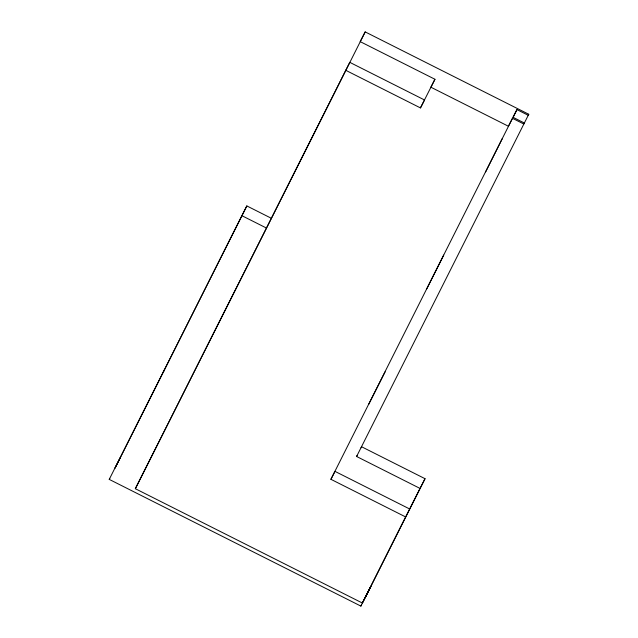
<?xml version="1.0" encoding="UTF-8"?>
<svg xmlns="http://www.w3.org/2000/svg" width="638" height="638" viewBox="0 0 638 638"><rect width="100%" height="100%" fill="white"/><g stroke="black" fill="none" stroke-linecap="round" stroke-linejoin="round"><path stroke-width="0.96" d="M361.403 605.079L360.877 606.1L109.242 479.393L246.834 205.93L271.461 218.332L365.183 31.9L528.758 114.266L356.602 456.481L420.035 488.429L425.036 478.699L361.602 446.76L361.076 447.78M246.834 205.93L115.055 468.085L115.582 467.056M366.419 595.079L362.344 603.014L135.336 488.7L349.768 62.341L424.533 99.983L420.458 107.918L345.692 70.276M271.461 218.332L135.336 488.7M420.458 107.918L434.949 79.272L360.191 41.622L365.183 31.9M420.035 488.429L405.624 516.924L330.907 479.305L512.481 118.309L523.758 123.987L524.284 122.967L513.008 117.288L516.947 109.608L528.232 115.287L528.758 114.266M368.644 404.436L385.105 371.874M426.742 288.87L443.729 255.08M485.662 171.845L502.281 138.621M512.928 117.607L516.947 109.608M362.344 603.014L405.624 516.924M360.877 606.1L370.885 586.378L366.946 594.058M425.036 478.699L365.351 597.399M163.296 372.09L164.636 369.482M115.311 467.343L120.598 457.063M109.242 479.393L109.768 478.364M434.949 79.272L430.873 87.199L508.406 126.244L512.481 118.309M330.907 479.305L334.982 471.37L409.7 508.996M356.602 456.481L357.128 455.46M241.834 215.652L266.461 228.053"/></g></svg>
